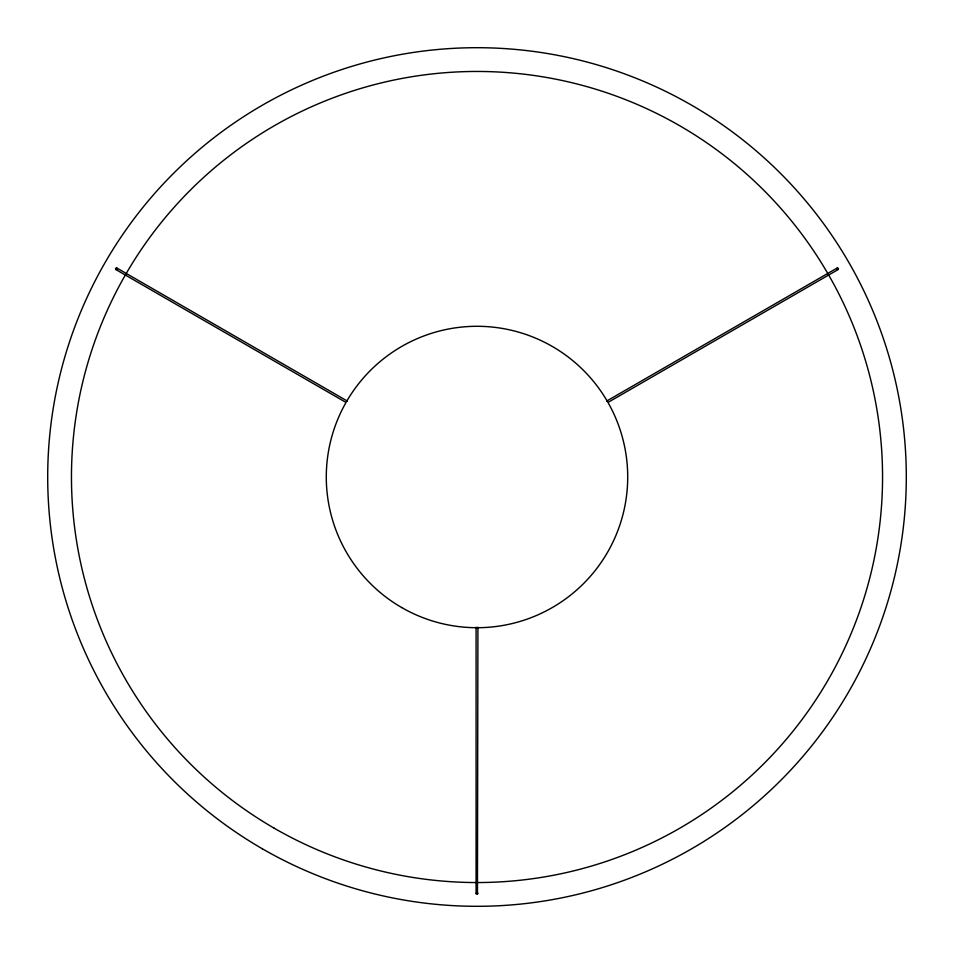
<?xml version="1.0" encoding="UTF-8"?>
<svg xmlns="http://www.w3.org/2000/svg" width="954" height="954" viewBox="0 0 954 954"><rect width="100%" height="100%" fill="white"/><g stroke="black" fill="none" stroke-linecap="round" stroke-linejoin="round"><path stroke-width="1.43" d="M477.918 627.195L477.453 894.28L476.213 893.958L476.547 892.741M837.254 267.955C835.68 271.151 840.808 268.181 837.254 267.955L606.613 401.109M608.819 401.956L838.172 269.541M347.387 401.109L116.746 267.955L115.517 268.301L115.828 269.541L345.181 401.956M115.828 269.541L117.056 269.183L116.746 267.955M477.453 892.741L477.918 893.516M476.082 627.195L476.082 893.516M274.227 828.215A405.557 405.557 0 0 0 882.557 477A405.557 405.557 0 0 0 274.227 125.785A405.557 405.557 0 0 0 274.227 828.215M262.35 848.786A429.3 429.3 0 0 0 906.3 477A429.3 429.3 0 0 0 262.35 105.214A429.3 429.3 0 0 0 262.35 848.786M401.646 607.519A150.708 150.708 0 0 0 627.708 477A150.708 150.708 0 0 0 401.646 346.481A150.708 150.708 0 0 0 401.646 607.519"/></g></svg>
